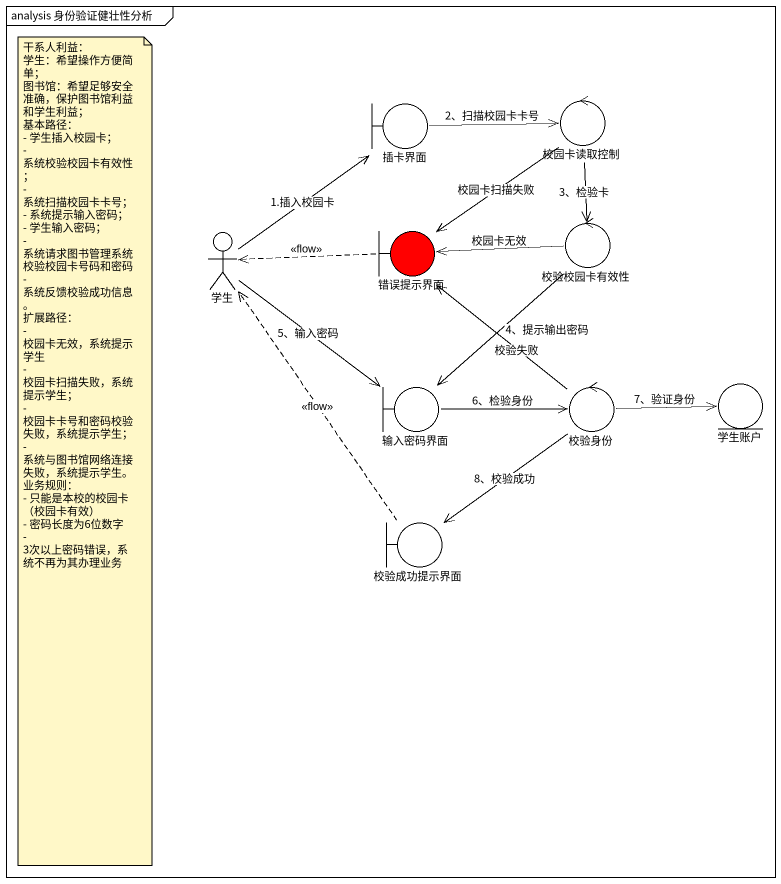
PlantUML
@startuml
mainframe analysis 身份验证健壮性分析
boundary 插卡界面
control 校园卡读取控制
actor 学生
boundary 错误提示界面 #FF0000
control 校验校园卡有效性
boundary 输入密码界面
control 校验身份
entity 学生账户
boundary 校验成功提示界面
插卡界面 -right-> 校园卡读取控制 : 2、扫描校园卡卡号
校园卡读取控制 --> 错误提示界面 : 校园卡扫描失败
校园卡读取控制 --> 校验校园卡有效性 : 3、检验卡
学生 -up-> 插卡界面 : 1.插入校园卡
学生 --> 输入密码界面 : 5、输入密码
错误提示界面 .left.> 学生 : <<flow>>
校验校园卡有效性 -left-> 错误提示界面 : 校园卡无效
校验校园卡有效性 --> 输入密码界面 : 4、提示输出密码
输入密码界面 -right-> 校验身份 : 6、检验身份
校验身份 -up-> 错误提示界面 : 校验失败
校验身份 -right-> 学生账户 : 7、验证身份
校验身份 --> 校验成功提示界面 : 8、校验成功
校验成功提示界面 .up.> 学生 : <<flow>>
note as N1
  干系人利益：
  学生：希望操作方便简单；
  图书馆：希望足够安全准确，保护图书馆利益和学生利益；
  基本路径：
  - 学生插入校园卡；
  - 系统校验校园卡有效性；
  - 系统扫描校园卡卡号；
  - 系统提示输入密码；
  - 学生输入密码；
  - 系统请求图书管理系统校验校园卡号码和密码
  - 系统反馈校验成功信息。
  扩展路径：
  - 校园卡无效，系统提示学生
  - 校园卡扫描失败，系统提示学生；
  - 校园卡卡号和密码校验失败，系统提示学生；
  - 系统与图书馆网络连接失败，系统提示学生。
  业务规则：
  - 只能是本校的校园卡 （校园卡有效）
  - 密码长度为6位数字
  - 3次以上密码错误，系统不再为其办理业务
end note
@enduml
